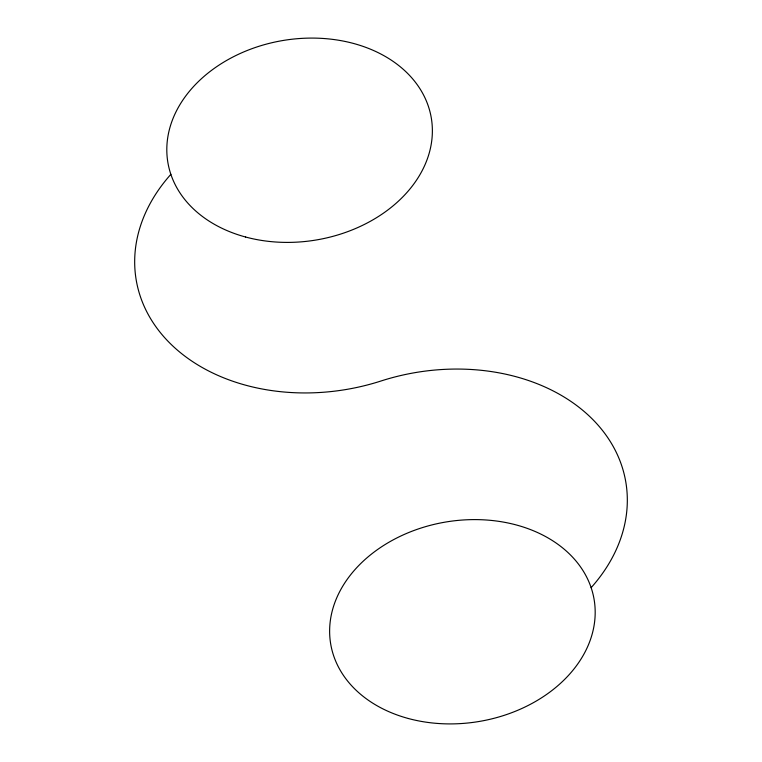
<?xml version="1.0" encoding="UTF-8"?>
<svg xmlns="http://www.w3.org/2000/svg" width="762" height="762" viewBox="0 0 762 762"><rect width="100%" height="100%" fill="white"/><g stroke="black" fill="none" stroke-linecap="round" stroke-linejoin="round"><path stroke-width="1.14" d="M591.131 587.664A188.909 142.999 -9.6 0 0 591.464 418.186A188.909 142.999 -9.6 0 0 381 381A188.909 142.999 -9.6 0 1 170.536 343.814A188.909 142.999 -9.6 0 1 170.869 174.336M408.432 718.528A133.579 101.117 -9.6 0 0 594.455 601.713A133.579 101.117 -9.6 0 0 384.334 545.021A133.579 101.117 -9.6 0 0 408.432 718.528M245.612 237.02A133.579 101.117 -9.6 0 0 431.644 120.206A133.579 101.117 -9.6 0 0 221.513 63.513A133.579 101.117 -9.6 0 0 245.612 237.02"/></g></svg>
